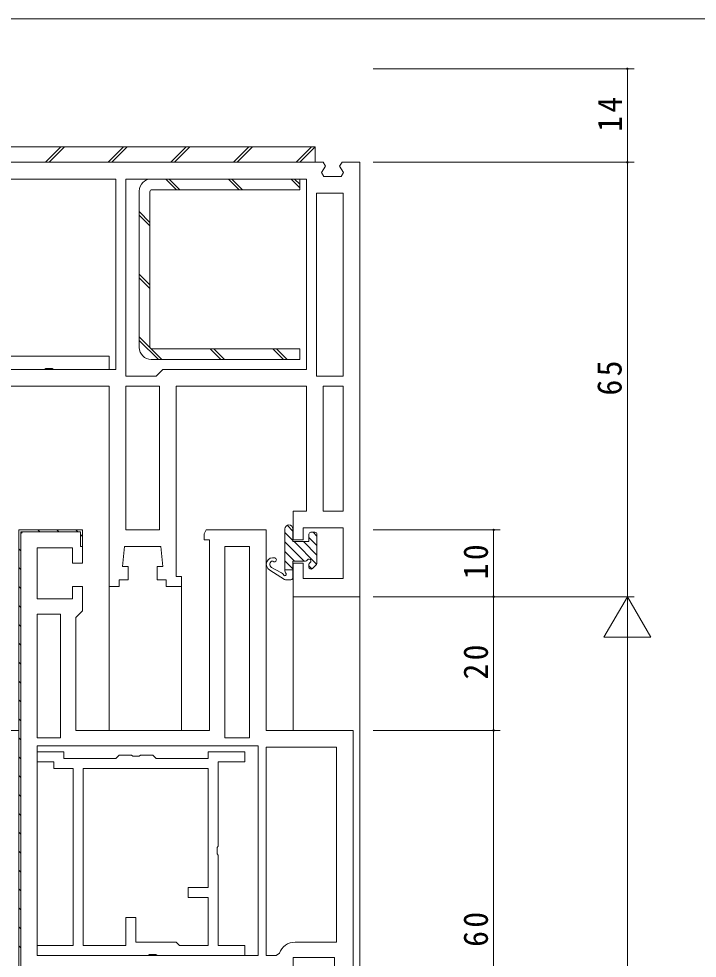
# Model space of a CAD drawing. Units: millimetres on the paper. Extents: x -420 to 373, y -297 to 267.
# Drawn here: x -304.8 to -203.3, y 123.8 to 264.4 of the extents above; entities that cross this region are included whole.
import ezdxf

# ---------------------------------------------------------------- set-up
doc = ezdxf.new("R2010")
doc.units = ezdxf.units.MM
for name, color, linetype, lineweight in [('0-1_YKK_ZWAK', 7, 'Continuous', 9), ('0-3_YKK_12', 2, 'Continuous', 9), ('0-4_YKK_D', 6, 'Continuous', 9), ('0-6_YKK_13', 4, 'Continuous', 9), ('0-7_YKK_11', 7, 'Continuous', 9)]:
    doc.layers.add(name, color=color, linetype=linetype, lineweight=lineweight)
doc.styles.add('ＭＳ ゴシック', font='')
doc.styles.get('ＭＳ ゴシック').set_extended_font_data('MS Gothic')

msp = doc.modelspace()

# ---------------------------------------------------------------- linework, layer by layer
at = {"layer": '0-1_YKK_ZWAK'}
msp.add_line((352.3, 264.425), (-417.7, 264.425), dxfattribs=at)
at = {"layer": '0-3_YKK_12'}
for p, q in [((-291.238, 179.948), (-291.238, 157.948)), ((-280.446, 179.948), (-280.446, 157.948)), ((-253.738, 178.948), (-253.742, 5.526)), ((-263.738, 178.448), (-263.738, 157.948)), ((-321.236, 157.948), (-304.746, 157.948))]:
    msp.add_line(p, q, dxfattribs=at)
at = {"layer": '0-4_YKK_D'}
for p, q in [((-251.746, 256.948), (-212.746, 256.948)), ((-213.746, 242.948), (-213.746, 256.948)), ((-251.746, 242.948), (-212.746, 242.948)), ((-251.746, 242.948), (-212.746, 242.948)), ((-213.746, 177.948), (-213.746, 242.948)), ((-251.746, 187.948), (-232.746, 187.948)), ((-233.746, 177.948), (-233.746, 187.948)), ((-251.746, 177.948), (-212.746, 177.948)), ((-251.746, 177.948), (-232.746, 177.948)), ((-251.746, 177.948), (-212.746, 177.948)), ((-251.746, 177.948), (-232.746, 177.948)), ((-233.746, 177.948), (-233.746, 157.948)), ((-213.746, 177.948), (-217.246, 171.885)), ((-213.746, 177.948), (-210.246, 171.885)), ((-213.746, 177.948), (-213.746, 165.823)), ((-217.246, 171.885), (-210.246, 171.885)), ((-213.746, -165.052), (-213.746, 170.948)), ((-251.746, 157.948), (-232.746, 157.948)), ((-251.746, 157.948), (-232.746, 157.948)), ((-233.746, 157.948), (-233.746, 97.948))]:
    msp.add_line(p, q, dxfattribs=at)
for centre, start, end in [((-213.746, 256.948), 90, 270), ((-213.746, 256.948), 270, 90), ((-213.746, 242.948), 90, 270), ((-213.746, 242.948), 90, 270), ((-213.746, 242.948), 270, 90), ((-213.746, 242.948), 270, 90), ((-233.746, 187.948), 90, 270), ((-233.746, 187.948), 270, 90), ((-233.746, 177.948), 90, 270), ((-233.746, 177.948), 90, 270), ((-233.746, 177.948), 270, 90), ((-233.746, 177.948), 270, 90), ((-233.746, 157.948), 90, 270), ((-233.746, 157.948), 90, 270), ((-233.746, 157.948), 270, 90), ((-233.746, 157.948), 270, 90)]:
    msp.add_arc(centre, 0.106, start, end, dxfattribs=at)
at = {"layer": '0-6_YKK_13'}
for p, q in [((-260.446, 245.248), (-338.846, 245.248)), ((-300.762, 242.948), (-298.462, 245.248)), ((-300.231, 242.948), (-297.931, 245.248)), ((-291.392, 242.948), (-289.092, 245.248)), ((-290.862, 242.948), (-288.562, 245.248)), ((-282.023, 242.948), (-279.723, 245.248)), ((-281.493, 242.948), (-279.193, 245.248)), ((-272.654, 242.948), (-270.354, 245.248)), ((-272.123, 242.948), (-269.823, 245.248)), ((-263.285, 242.948), (-260.985, 245.248)), ((-262.754, 242.948), (-260.454, 245.248)), ((-260.446, 242.948), (-260.446, 245.248)), ((-260.446, 242.948), (-339.646, 242.948)), ((-262.743, 240.448), (-284.946, 240.448)), ((-282.792, 240.448), (-281.192, 238.848)), ((-282.261, 240.448), (-280.661, 238.848)), ((-273.423, 240.448), (-271.823, 238.848)), ((-272.892, 240.448), (-271.292, 238.848)), ((-264.054, 240.448), (-262.743, 239.137)), ((-263.523, 240.448), (-262.743, 239.668)), ((-262.743, 238.848), (-262.743, 240.448)), ((-286.746, 238.648), (-286.746, 215.246)), ((-285.146, 238.548), (-285.146, 215.346)), ((-262.743, 238.848), (-284.846, 238.848)), ((-286.746, 235.563), (-285.146, 233.963)), ((-286.746, 235.032), (-285.146, 233.432)), ((-286.746, 226.194), (-285.146, 224.594)), ((-286.746, 225.663), (-285.146, 224.063)), ((-286.746, 216.825), (-285.082, 215.161)), ((-286.746, 216.294), (-283.898, 213.446)), ((-285.031, 215.11), (-283.367, 213.446)), ((-284.846, 215.046), (-262.746, 215.046)), ((-276.129, 215.046), (-274.529, 213.446)), ((-275.598, 215.046), (-273.998, 213.446)), ((-266.76, 215.046), (-265.16, 213.446)), ((-266.229, 215.046), (-264.629, 213.446)), ((-263.769, 187.772), (-264.623, 188.626)), ((-264.969, 188.083), (-264.969, 181.953)), ((-263.769, 186.358), (-264.969, 187.558)), ((-263.769, 186.183), (-263.769, 188.083)), ((-261.369, 187.283), (-261.369, 186.183)), ((-260.469, 187.583), (-261.069, 187.583)), ((-260.169, 187), (-260.752, 187.583)), ((-260.169, 187.283), (-260.169, 182.983)), ((-262.109, 183.283), (-264.969, 186.144)), ((-261.369, 186.183), (-263.771, 186.183)), ((-260.223, 182.812), (-263.594, 186.183)), ((-260.169, 184.172), (-262.18, 186.183)), ((-260.169, 185.586), (-261.369, 186.786)), ((-263.523, 183.283), (-264.969, 184.729)), ((-263.769, 182.115), (-264.969, 183.315)), ((-263.769, 183.283), (-263.769, 180.787)), ((-261.889, 183.283), (-263.769, 183.283)), ((-261.369, 182.763), (-261.369, 182.383)), ((-260.857, 182.171), (-260.257, 182.771)), ((-267.228, 181.911), (-265.037, 180.524)), ((-265.588, 181.58), (-266.949, 182.33)), ((-264.969, 181.953), (-263.769, 181.953)), ((-260.938, 182.113), (-261.366, 182.54)), ((-264.892, 180.487), (-264.069, 180.487))]:
    msp.add_line(p, q, dxfattribs=at)
msp.add_lwpolyline([(-284.946, 213.446), (-262.746, 213.446), (-262.746, 215.046)], dxfattribs=at)
for centre, radius, start, end in [((-284.946, 238.648), 1.8, 90, 180), ((-284.846, 238.548), 0.3, 90, 180), ((-284.946, 215.246), 1.8, 180, 270), ((-284.846, 215.346), 0.3, 180, 270), ((-264.369, 188.083), 0.6, 0, 180), ((-261.069, 187.283), 0.3, 90, 180), ((-260.469, 187.283), 0.3, 0, 90), ((-266.746, 182.787), 1, 73.39844, 241.12572), ((-266.746, 182.787), 0.5, 95.18523, 246.00981), ((-266.546, 183.457), 0.3, 215.18523, 73.39844), ((-261.889, 183.583), 0.3, 270, 329.99998), ((-261.369, 183.283), 0.3, 300, 149.99998), ((-261.069, 182.763), 0.3, 120, 180), ((-260.469, 182.983), 0.3, 314.99998, 0), ((-265.995, 180.667), 1, 31.26997, 66.00981), ((-264.969, 181.29), 0.2, 211.26997, 33.5573), ((-263.969, 181.953), 1, 180, 213.5573), ((-261.069, 182.383), 0.3, 180, 314.99998), ((-264.892, 180.787), 0.3, 241.12572, 270), ((-264.069, 180.787), 0.3, 270, 0)]:
    msp.add_arc(centre, radius, start, end, dxfattribs=at)
at = {"layer": '0-7_YKK_11'}
for p, q in [((-341.446, 242.948), (-259.268, 242.948)), ((-288.746, 240.448), (-288.746, 210.948)), ((-256.246, 238.348), (-256.246, 210.948)), ((-283.746, 209.448), (-283.746, 187.948)), ((-256.246, 209.448), (-256.246, 190.748)), ((-304.453, 187.655), (-304.241, 187.443)), ((-301.918, 187.948), (-301.618, 187.648)), ((-299.089, 187.948), (-298.789, 187.648)), ((-296.261, 187.948), (-295.961, 187.648)), ((-295.546, 187.233), (-295.246, 186.933)), ((-304.746, 185.119), (-304.446, 184.819)), ((-270.246, 185.448), (-270.246, 156.848)), ((-304.746, 182.291), (-304.446, 181.991)), ((-304.746, 179.462), (-304.446, 179.162)), ((-304.746, 176.634), (-304.446, 176.334)), ((-302.046, 156.848), (-302.046, 175.348)), ((-304.746, 173.806), (-304.446, 173.506)), ((-304.746, 170.977), (-304.446, 170.677)), ((-304.746, 168.149), (-304.446, 167.849)), ((-304.746, 165.32), (-304.446, 165.02)), ((-304.746, 162.492), (-304.446, 162.192)), ((-304.746, 159.663), (-304.446, 159.363)), ((-304.746, 156.835), (-304.446, 156.535)), ((-267.746, 124.248), (-267.746, 155.448)), ((-304.746, 154.007), (-304.446, 153.707)), ((-296.646, 152.248), (-296.646, 125.748)), ((-304.746, 151.178), (-304.446, 150.878)), ((-304.746, 148.35), (-304.446, 148.05)), ((-304.746, 145.521), (-304.446, 145.221)), ((-304.746, 142.693), (-304.446, 142.393)), ((-304.746, 139.864), (-304.446, 139.564)), ((-304.746, 137.036), (-304.446, 136.736)), ((-304.746, 134.208), (-304.446, 133.908)), ((-304.746, 131.379), (-304.446, 131.079)), ((-304.746, 128.551), (-304.446, 128.251)), ((-304.746, 125.722), (-304.446, 125.422)), ((-268.946, 124.248), (-302.046, 124.248))]:
    msp.add_line(p, q, dxfattribs=at)
for points in [[(-343.746, 240.448), (-290.246, 240.448), (-290.246, 211.948), (-312.746, 211.948), (-313.246, 211.448), (-313.746, 210.948), (-324.746, 210.948), (-325.246, 211.448), (-325.746, 211.948), (-348.246, 211.948), (-348.246, 245.248), (-343.746, 245.248)], [(-288.746, 240.448), (-288.746, 210.948), (-284.246, 210.948), (-283.746, 211.448), (-283.246, 211.948), (-261.746, 211.948), (-261.746, 240.448)], [(-300.917, 211.948), (-337.575, 211.948), (-337.767, 212.091), (-338.725, 212.091), (-338.917, 211.948), (-347.246, 211.948), (-347.246, 213.948), (-320.246, 213.948), (-320.246, 239.448), (-314.417, 239.448), (-314.225, 239.305), (-313.267, 239.305), (-313.075, 239.448), (-309.246, 239.448), (-309.246, 237.448), (-318.246, 237.448), (-318.246, 213.948), (-291.246, 213.948), (-291.246, 211.948), (-299.575, 211.948), (-299.767, 212.091), (-300.725, 212.091)], [(-256.246, 238.348), (-256.246, 210.948), (-260.246, 210.948), (-260.246, 238.348)], [(-283.746, 209.448), (-283.746, 187.948), (-288.746, 187.948), (-288.746, 209.448)], [(-256.246, 209.448), (-256.246, 190.748), (-259.246, 190.748), (-259.246, 209.448)], [(-270.246, 185.448), (-270.246, 156.848), (-273.946, 156.848), (-273.946, 185.448)], [(-302.046, 156.848), (-302.046, 175.348), (-298.546, 175.348), (-298.546, 156.848)], [(-268.946, 124.248), (-302.046, 124.248), (-302.046, 155.648), (-268.946, 155.648)], [(-296.646, 152.248), (-296.646, 125.748), (-302.046, 125.748), (-302.046, 124.248), (-285.417, 124.248), (-285.225, 124.391), (-284.267, 124.391), (-284.075, 124.248), (-270.946, 124.248), (-270.946, 125.748), (-274.946, 125.748), (-274.946, 139.277), (-275.089, 139.469), (-275.089, 140.427), (-274.946, 140.618), (-274.946, 153.248), (-270.946, 153.248), (-270.946, 154.748), (-276.446, 154.748), (-276.446, 153.748), (-284.246, 153.748), (-284.746, 154.248), (-286.575, 154.248), (-286.767, 154.105), (-287.725, 154.105), (-287.917, 154.248), (-289.746, 154.248), (-290.246, 153.748), (-298.046, 153.748), (-298.046, 154.748), (-302.046, 154.748), (-302.046, 153.248), (-299.546, 153.248), (-299.546, 152.248)], [(-295.146, 125.748), (-295.146, 152.248), (-276.446, 152.248), (-276.446, 134.448), (-279.446, 134.448), (-279.446, 132.948), (-276.446, 132.948), (-276.446, 125.748), (-280.746, 125.748), (-281.246, 126.248), (-287.246, 126.248), (-287.246, 129.948), (-288.746, 129.948), (-288.746, 125.748)]]:
    msp.add_lwpolyline(points, close=True, dxfattribs=at)
for points in [[(-341.446, 242.948), (-259.268, 242.948), (-258.905, 242.384), (-259.487, 241.411), (-259.124, 240.848), (-256.568, 240.848), (-256.205, 241.411), (-256.787, 242.384), (-256.424, 242.948), (-253.746, 242.948), (-253.746, 177.948), (-263.746, 177.948), (-263.746, 182.948), (-262.246, 182.948), (-262.246, 180.648), (-256.246, 180.648), (-256.246, 188.248), (-262.246, 188.248), (-262.246, 186.448), (-263.746, 186.448), (-263.746, 190.748), (-261.746, 190.748), (-261.746, 209.448), (-281.246, 209.448), (-281.246, 180.948), (-280.446, 180.948), (-280.446, 179.448), (-282.746, 179.448), (-282.746, 180.448), (-284.096, 180.448), (-284.096, 182.448), (-283.223, 182.448), (-283.546, 185.448), (-288.946, 185.448), (-289.268, 182.448), (-288.396, 182.448), (-288.396, 180.448), (-289.746, 180.448), (-289.746, 179.448), (-291.246, 179.448)], [(-291.246, 179.448), (-291.246, 209.448), (-310.746, 209.448)], [(-304.746, 97.948), (-304.746, 187.948), (-295.246, 187.948)], [(-304.746, 187.948), (-295.246, 187.948), (-295.246, 182.948), (-296.746, 182.948), (-296.746, 185.248), (-302.046, 185.248), (-302.046, 177.648), (-296.746, 177.648), (-296.746, 179.448), (-295.246, 179.448), (-295.246, 175.848), (-295.746, 175.348), (-296.246, 174.848), (-296.246, 157.948), (-276.246, 157.948), (-276.246, 186.448), (-277.046, 186.448), (-277.046, 187.344), (-276.765, 187.948), (-267.746, 187.948), (-267.746, 157.948), (-254.746, 157.948), (-254.746, 117.948)], [(-304.746, 97.948), (-304.746, 187.948), (-295.246, 187.948)], [(-304.746, 187.948), (-295.246, 187.948), (-295.246, 185.448), (-295.546, 185.448), (-295.546, 187.648), (-304.446, 187.648), (-304.446, 98.248), (-297.046, 98.248), (-297.046, 100.448), (-296.746, 100.448), (-296.746, 97.948), (-304.746, 97.948)], [(-267.746, 124.248), (-267.746, 155.448), (-257.246, 155.448), (-257.246, 126.248), (-263.438, 126.248)], [(-265.795, 124.581), (-266.266, 124.248), (-267.746, 124.248)], [(-257.546, 120.641), (-257.546, 123.948), (-263.746, 123.948), (-263.746, 121.448)]]:
    msp.add_lwpolyline(points, dxfattribs=at)
msp.add_arc((-263.438, 123.748), 2.5, 90.00002, 160.52878, dxfattribs=at)

# ---------------------------------------------------------------- texts
at = {"layer": '0-4_YKK_D', "color": 3, "char_height": 3.666, "attachment_point": 7, "rotation": 90, "style": 'ＭＳ ゴシック'}
for s, insert in [('\\T1.21;\\W0.95;14', (-214.546, 247.51)), ('\\T1.21;\\W0.95;65', (-214.546, 208.048)), ('\\T1.21;\\W0.95;10', (-234.546, 180.548)), ('\\T1.21;\\W0.95;20', (-234.546, 165.548)), ('\\T1.21;\\W0.95;60', (-234.546, 125.548))]:
    msp.add_mtext(s, dxfattribs=dict(at, insert=insert))

doc.saveas('drawing.dxf')
